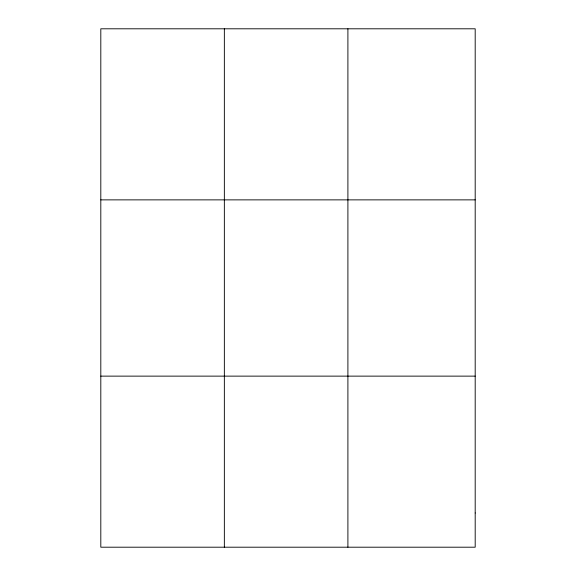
<?xml version="1.0" encoding="UTF-8"?>
<svg xmlns="http://www.w3.org/2000/svg" width="576" height="576" viewBox="0 0 576 576"><rect width="100%" height="100%" fill="white"/><g stroke="black" fill="none" stroke-linecap="round" stroke-linejoin="round"><path stroke-width="0.86" d="M224.352 28.8L224.352 547.2M347.904 28.8L347.904 547.2M100.807 199.872L475.193 199.872M100.807 376.128L475.193 376.128M475.193 512.986L475.193 547.2L100.807 547.2L100.807 28.8L475.193 28.8L475.193 512.986"/></g></svg>
